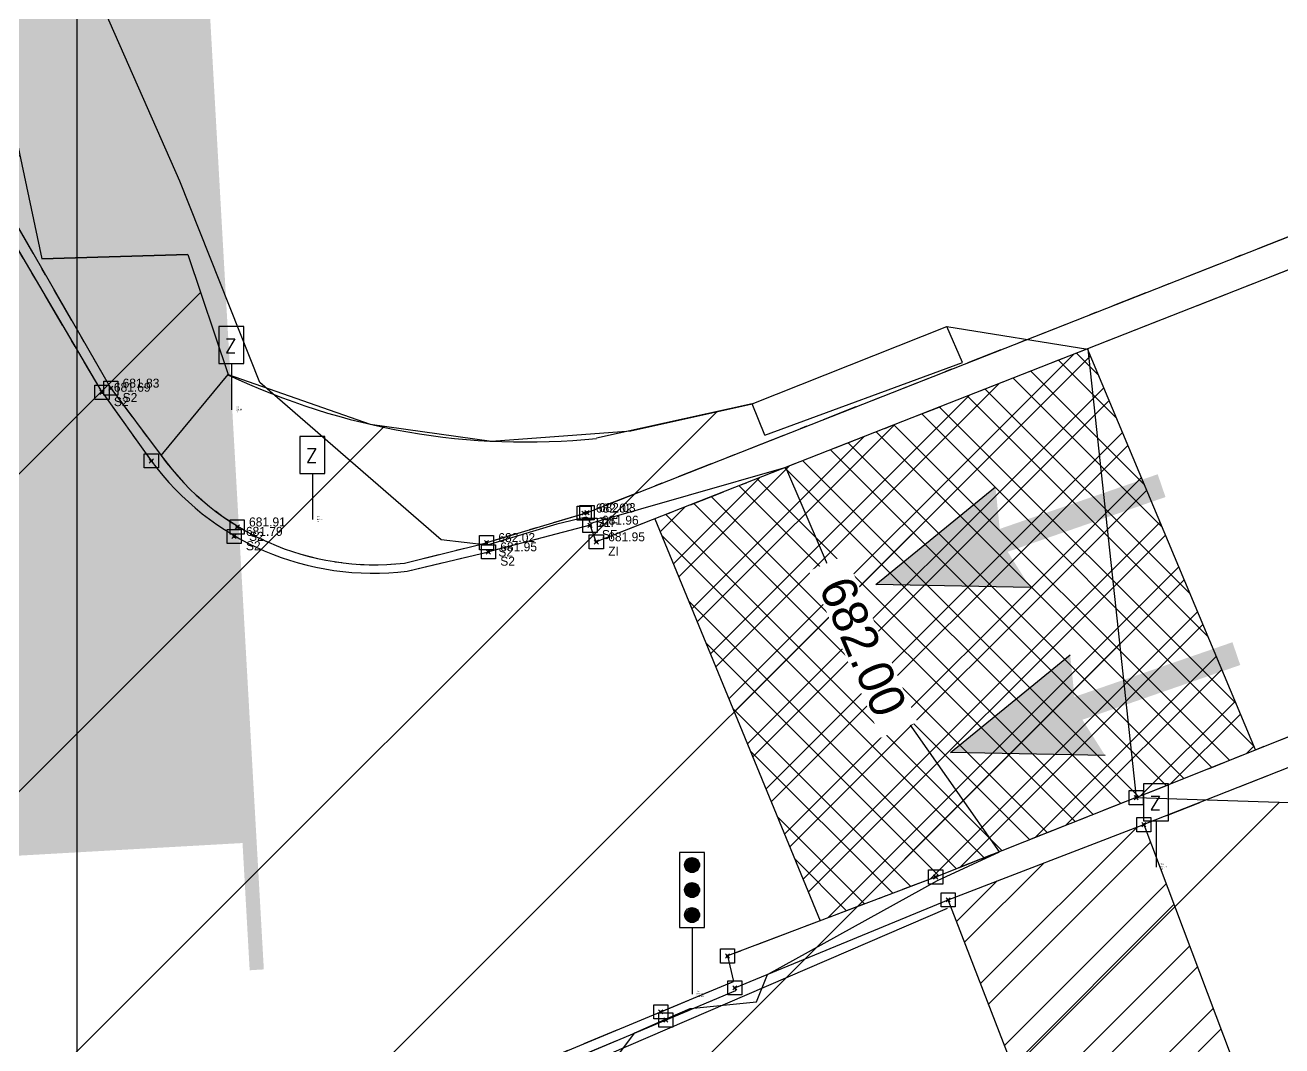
# Model space of a CAD drawing. Extents: x 350769 to 354978, y 6304672 to 6307963.
# Drawn here: x 352799.26 to 352817.02, y 6305533.47 to 6305547.89 of the extents above; entities that cross this region are included whole.
import ezdxf

# ---------------------------------------------------------------- set-up
doc = ezdxf.new("R2010")
doc.units = 0
doc.header["$PDMODE"] = 35
doc.header["$PDSIZE"] = 0.03
for name, pattern in [('4.0 - LO RECABARREN - DESNIVEL NUEVO$0$HIDDEN', [0.375, 0.25, -0.125]), ('CONTINUOS', [0]), ('DASHED', [19.05, 12.7, -6.35]), ('JPG_DASHDOT', [1, 0.5, -0.25, 0, -0.25])]:
    doc.linetypes.add(name, pattern=pattern)
doc.layers.get('0').update_dxf_attribs({"linetype": 'CONTINUOUS'})
for name, color, linetype in [('0-LEVANTAMIENTO 2020.SEP', 252, 'CONTINUOUS'), ('03_S2_Pav ext_Borde vereda', 7, 'CONTINUOUS'), ('1-coordenadas', 8, 'CONTINUOUS'), ('1-PAVIMENTO', 161, 'CONTINUOUS'), ('1-REJA', 252, 'FENCELINE1'), ('1-RESALTO', 252, 'CONTINUOUS'), ('1-SEÑALETICA', 2, 'CONTINUOUS'), ('1-SOLERA', 212, 'CONTINUOUS'), ('1-SOLERA_ZARPA', 222, 'CONTINUOUS'), ('1-VEREDA', 251, 'CONTINUOUS'), ('2-ACHURADO VEREDA', 252, 'CONTINUOUS'), ('C-TINN', 5, 'CONTINUOUS'), ('C-TOPO-MINR', 8, 'CONTINUOUS'), ('TOP-URB-SOLERAS', 2, 'JPG_DASHDOT'), ('V-NODE DIC 2005', 4, 'CONTINUOUS'), ('V-NODE-TEXT', 1, 'CONTINUOUS'), ('V-NODE-TEXT DIC 2005', 2, 'CONTINUOUS'), ('Z-CR', 253, 'CONTINUOUS'), ('Z-SEMAF', 253, 'CONTINUOUS'), ('Z-TEN', 253, 'CONTINUOUS'), ('Z-Z', 253, 'CONTINUOUS')]:
    doc.layers.add(name, color=color, linetype=linetype)
doc.layers.add('0_ASD_TOPOGRAFIA_ELEMENTOS', color=7, linetype='CONTINUOS', lineweight=5, true_color=0xbdbdbd)
doc.styles.add('ROMANS', font='romans.shx', dxfattribs={"width": 0.65})
doc.linetypes.add('FENCELINE1', pattern='A,6.35,-2.54,[133,ltypeshp.shx,S=2.54,R=0,X=-2.54,Y=0],-2.54,25.4', length=36.83)

# ---------------------------------------------------------------- blocks, each defined once
blk = doc.blocks.new('COORDENADAS')
at = {"layer": '1-coordenadas'}
blk.add_line((620, -900.625), (620, -0.625), dxfattribs=at)
blk = doc.blocks.new('A$C00085B3A')
at = {"layer": '1-SEÑALETICA'}
blk.add_hatch(color=256, dxfattribs=at).paths.add_polyline_path([(0.999, 1.408), (0.621, 1.281), (0.476, 2.848), (0.25, 2.828), (0.394, 1.26), (0, 1.316), (0.624, 0)])
for p, q in [((0.624, 0), (0, 1.316)), ((0.999, 1.408), (0.624, 0))]:
    blk.add_line(p, q, dxfattribs=at)
blk = doc.blocks.new('Z')
for p, q in [((0.81, 5.399), (-0.81, 5.399)), ((-0.81, 5.399), (-0.81, 3)), ((0.81, 3), (0.81, 5.399)), ((-0.81, 3), (0.81, 3)), ((0, 3), (0, 0))]:
    blk.add_line(p, q)
at = {"style": 'ROMANS'}
blk.add_text('Z', height=0.9, rotation=360, dxfattribs=at).set_placement((-0.437, 3.706))
blk = doc.blocks.new('*U751', base_point=(352802.178, 6305542.454))
at = {"layer": 'Z-Z', "linetype": 'ByBlock', "lineweight": -2, "xscale": 0.2179037244193388, "yscale": 0.2179037244193388, "zscale": 0.2179037244193388}
blk.add_blockref('Z', (352802.178, 6305542.454), dxfattribs=at)
at = {"layer": 'V-NODE-TEXT', "linetype": 'ByBlock', "char_height": 0.02}
for s, insert, attachment_point in [('704', (352802.243, 6305542.494), 4), ('681.98', (352802.243, 6305542.469), 1), ('°Z', (352802.243, 6305542.424), 4)]:
    blk.add_mtext(s, dxfattribs=dict(at, insert=insert, attachment_point=attachment_point))
blk = doc.blocks.new('*U752', base_point=(352803.321, 6305540.903))
at = {"layer": 'Z-Z', "linetype": 'ByBlock', "lineweight": -2, "xscale": 0.2179037244193388, "yscale": 0.2179037244193388, "zscale": 0.2179037244193388}
blk.add_blockref('Z', (352803.321, 6305540.903), dxfattribs=at)
at = {"layer": 'V-NODE-TEXT', "linetype": 'ByBlock', "char_height": 0.02}
for s, insert, attachment_point in [('705', (352803.386, 6305540.943), 4), ('681.97', (352803.386, 6305540.918), 1), ('°Z', (352803.386, 6305540.873), 4)]:
    blk.add_mtext(s, dxfattribs=dict(at, insert=insert, attachment_point=attachment_point))
blk = doc.blocks.new('*U753', base_point=(352815.24, 6305535.993))
at = {"layer": 'Z-Z', "linetype": 'ByBlock', "lineweight": -2, "xscale": 0.2179037244193388, "yscale": 0.2179037244193388, "zscale": 0.2179037244193388}
blk.add_blockref('Z', (352815.24, 6305535.993), dxfattribs=at)
at = {"layer": 'V-NODE-TEXT', "linetype": 'ByBlock', "char_height": 0.02}
for s, insert, attachment_point in [('706', (352815.305, 6305536.033), 4), ('682.21', (352815.305, 6305536.008), 1), ('°Z', (352815.305, 6305535.963), 4)]:
    blk.add_mtext(s, dxfattribs=dict(at, insert=insert, attachment_point=attachment_point))
blk = doc.blocks.new('SEMAF')
at = {"layer": 'Z-SEMAF'}
for p, q in [((-0.956, 10.838), (-0.956, 5.1)), ((0.956, 10.838), (-0.956, 10.838)), ((0.956, 5.1), (0.956, 10.838)), ((-0.572, 9.927), (-0.135, 10.439)), ((-0.566, 9.787), (0.005, 10.455)), ((-0.535, 9.675), (0.12, 10.442)), ((-0.507, 10.151), (-0.345, 10.339)), ((-0.489, 9.582), (0.219, 10.411)), ((-0.431, 9.503), (0.306, 10.366)), ((-0.362, 9.436), (0.383, 10.309)), ((-0.283, 9.382), (0.449, 10.239)), ((-0.192, 9.341), (0.504, 10.156)), ((-0.089, 9.314), (0.546, 10.058)), ((0.032, 9.308), (0.571, 9.94)), ((0.182, 9.337), (0.566, 9.787)), ((-0.572, 8.013), (-0.133, 8.527)), ((-0.566, 7.873), (0.006, 8.542)), ((-0.535, 7.761), (0.121, 8.53)), ((-0.509, 8.234), (-0.341, 8.43)), ((-0.489, 7.668), (0.22, 8.499)), ((-0.43, 7.589), (0.307, 8.453)), ((-0.361, 7.523), (0.384, 8.395)), ((-0.282, 7.469), (0.45, 8.325)), ((-0.191, 7.428), (0.504, 8.242)), ((-0.088, 7.402), (0.546, 8.144)), ((0.033, 7.396), (0.571, 8.026)), ((0.184, 7.425), (0.566, 7.872)), ((-0.572, 6.098), (-0.131, 6.615)), ((-0.565, 5.959), (0.008, 6.63)), ((-0.535, 5.848), (0.122, 6.617)), ((-0.511, 6.317), (-0.338, 6.52)), ((-0.488, 5.755), (0.221, 6.586)), ((-0.43, 5.676), (0.308, 6.54)), ((-0.361, 5.61), (0.384, 6.482)), ((-0.281, 5.556), (0.45, 6.412)), ((-0.19, 5.515), (0.505, 6.329)), ((-0.086, 5.489), (0.547, 6.23)), ((0.035, 5.484), (0.571, 6.112)), ((0.186, 5.513), (0.565, 5.958)), ((-0.956, 5.1), (0.956, 5.1)), ((0, 5.1), (0, 0))]:
    blk.add_line(p, q, dxfattribs=at)
for centre in [(0, 9.881), (0, 7.969), (0, 6.056)]:
    blk.add_circle(centre, 0.574, dxfattribs=at)
blk = doc.blocks.new('*U760', base_point=(352808.685, 6305534.197))
at = {"layer": 'Z-TEN', "linetype": 'ByBlock', "lineweight": -2, "xscale": 0.1845444059976916, "yscale": 0.1845444059976916, "zscale": 0.1845444059976916}
blk.add_blockref('SEMAF', (352808.685, 6305534.197), dxfattribs=at)
at = {"layer": 'V-NODE-TEXT', "linetype": 'ByBlock', "char_height": 0.02}
for s, insert, attachment_point in [('757', (352808.75, 6305534.237), 4), ('681.87', (352808.75, 6305534.212), 1), ('°SEMAF', (352808.75, 6305534.167), 4)]:
    blk.add_mtext(s, dxfattribs=dict(at, insert=insert, attachment_point=attachment_point))
blk = doc.blocks.new('*U1327')
at = {"color": 0, "linetype": 'ByBlock', "lineweight": -2, "transparency": 16777216}
blk.add_point((0, 0), dxfattribs=at)
blk = doc.blocks.new('*U2166', base_point=(352807.219, 6305540.939))
at = {"layer": 'V-NODE-TEXT DIC 2005', "linetype": 'ByBlock', "char_height": 0.127}
for s, insert, attachment_point in [('682.02', (352807.386, 6305541.01), 4), ('S1F', (352807.386, 6305540.871), 1)]:
    blk.add_mtext(s, dxfattribs=dict(at, insert=insert, attachment_point=attachment_point))
blk = doc.blocks.new('*U2167', base_point=(352807.219, 6305540.939))
at = {"layer": 'V-NODE-TEXT DIC 2005', "color": 2, "lineweight": -2}
blk.add_blockref('*U2166', (352807.219, 6305540.939), dxfattribs=at)
blk = doc.blocks.new('*U2164', base_point=(352802.275, 6305540.61))
at = {"layer": 'V-NODE-TEXT DIC 2005', "linetype": 'ByBlock', "char_height": 0.127}
for s, insert, attachment_point in [('681.79', (352802.442, 6305540.681), 4), ('S2', (352802.442, 6305540.542), 1)]:
    blk.add_mtext(s, dxfattribs=dict(at, insert=insert, attachment_point=attachment_point))
blk = doc.blocks.new('*U2165', base_point=(352802.275, 6305540.61))
at = {"layer": 'V-NODE-TEXT DIC 2005', "color": 2, "lineweight": -2}
blk.add_blockref('*U2164', (352802.275, 6305540.61), dxfattribs=at)
blk = doc.blocks.new('*U2162', base_point=(352802.319, 6305540.743))
at = {"layer": 'V-NODE-TEXT DIC 2005', "linetype": 'ByBlock', "char_height": 0.127}
for s, insert, attachment_point in [('681.91', (352802.486, 6305540.814), 4), ('S2', (352802.486, 6305540.675), 1)]:
    blk.add_mtext(s, dxfattribs=dict(at, insert=insert, attachment_point=attachment_point))
blk = doc.blocks.new('*U2163', base_point=(352802.319, 6305540.743))
at = {"layer": 'V-NODE-TEXT DIC 2005', "color": 2, "lineweight": -2}
blk.add_blockref('*U2162', (352802.319, 6305540.743), dxfattribs=at)
blk = doc.blocks.new('*U2160', base_point=(352805.868, 6305540.392))
at = {"layer": 'V-NODE-TEXT DIC 2005', "linetype": 'ByBlock', "char_height": 0.127}
for s, insert, attachment_point in [('681.95', (352806.035, 6305540.463), 4), ('S2', (352806.035, 6305540.324), 1)]:
    blk.add_mtext(s, dxfattribs=dict(at, insert=insert, attachment_point=attachment_point))
blk = doc.blocks.new('*U2161', base_point=(352805.868, 6305540.392))
at = {"layer": 'V-NODE-TEXT DIC 2005', "color": 2, "lineweight": -2}
blk.add_blockref('*U2160', (352805.868, 6305540.392), dxfattribs=at)
blk = doc.blocks.new('*U2158', base_point=(352805.841, 6305540.522))
at = {"layer": 'V-NODE-TEXT DIC 2005', "linetype": 'ByBlock', "char_height": 0.127}
for s, insert, attachment_point in [('682.02', (352806.008, 6305540.593), 4), ('S2', (352806.008, 6305540.454), 1)]:
    blk.add_mtext(s, dxfattribs=dict(at, insert=insert, attachment_point=attachment_point))
blk = doc.blocks.new('*U2159', base_point=(352805.841, 6305540.522))
at = {"layer": 'V-NODE-TEXT DIC 2005', "color": 2, "lineweight": -2}
blk.add_blockref('*U2158', (352805.841, 6305540.522), dxfattribs=at)
blk = doc.blocks.new('*U2156', base_point=(352800.409, 6305542.647))
at = {"layer": 'V-NODE-TEXT DIC 2005', "linetype": 'ByBlock', "char_height": 0.127}
for s, insert, attachment_point in [('681.69', (352800.576, 6305542.718), 4), ('S2', (352800.576, 6305542.579), 1)]:
    blk.add_mtext(s, dxfattribs=dict(at, insert=insert, attachment_point=attachment_point))
blk = doc.blocks.new('*U2157', base_point=(352800.409, 6305542.647))
at = {"layer": 'V-NODE-TEXT DIC 2005', "color": 2, "lineweight": -2}
blk.add_blockref('*U2156', (352800.409, 6305542.647), dxfattribs=at)
blk = doc.blocks.new('*U2150', base_point=(352800.533, 6305542.705))
at = {"layer": 'V-NODE-TEXT DIC 2005', "linetype": 'ByBlock', "char_height": 0.127}
for s, insert, attachment_point in [('681.83', (352800.7, 6305542.776), 4), ('S2', (352800.7, 6305542.637), 1)]:
    blk.add_mtext(s, dxfattribs=dict(at, insert=insert, attachment_point=attachment_point))
blk = doc.blocks.new('*U2151', base_point=(352800.533, 6305542.705))
at = {"layer": 'V-NODE-TEXT DIC 2005', "color": 2, "lineweight": -2}
blk.add_blockref('*U2150', (352800.533, 6305542.705), dxfattribs=at)
blk = doc.blocks.new('*U2144', base_point=(352807.304, 6305540.768))
at = {"layer": 'V-NODE-TEXT DIC 2005', "linetype": 'ByBlock', "char_height": 0.127}
for s, insert, attachment_point in [('681.96', (352807.471, 6305540.839), 4), ('SF', (352807.471, 6305540.7), 1)]:
    blk.add_mtext(s, dxfattribs=dict(at, insert=insert, attachment_point=attachment_point))
blk = doc.blocks.new('*U2145', base_point=(352807.304, 6305540.768))
at = {"layer": 'V-NODE-TEXT DIC 2005', "color": 2, "lineweight": -2}
blk.add_blockref('*U2144', (352807.304, 6305540.768), dxfattribs=at)
blk = doc.blocks.new('*U1796', base_point=(352807.393, 6305540.533))
at = {"layer": 'V-NODE-TEXT DIC 2005', "linetype": 'ByBlock', "char_height": 0.127}
for s, insert, attachment_point in [('681.95', (352807.56, 6305540.604), 4), ('ZI', (352807.56, 6305540.465), 1)]:
    blk.add_mtext(s, dxfattribs=dict(at, insert=insert, attachment_point=attachment_point))
blk = doc.blocks.new('*U1797', base_point=(352807.393, 6305540.533))
at = {"layer": 'V-NODE-TEXT DIC 2005', "color": 2, "lineweight": -2}
blk.add_blockref('*U1796', (352807.393, 6305540.533), dxfattribs=at)
blk = doc.blocks.new('*U1794', base_point=(352807.261, 6305540.946))
at = {"layer": 'V-NODE-TEXT DIC 2005', "linetype": 'ByBlock', "char_height": 0.127}
for s, insert, attachment_point in [('682.03', (352807.428, 6305541.017), 4), ('ZI', (352807.428, 6305540.878), 1)]:
    blk.add_mtext(s, dxfattribs=dict(at, insert=insert, attachment_point=attachment_point))
blk = doc.blocks.new('*U1795', base_point=(352807.261, 6305540.946))
at = {"layer": 'V-NODE-TEXT DIC 2005', "color": 2, "lineweight": -2}
blk.add_blockref('*U1794', (352807.261, 6305540.946), dxfattribs=at)
blk = doc.blocks.new('*U5030', base_point=(352802.178, 6305542.454))
at = {"layer": 'Z-Z', "linetype": 'ByBlock', "lineweight": -2, "xscale": 0.2179037244193388, "yscale": 0.2179037244193388, "zscale": 0.2179037244193388}
blk.add_blockref('Z', (352802.178, 6305542.454), dxfattribs=at)
at = {"layer": 'V-NODE-TEXT', "linetype": 'ByBlock', "char_height": 0.02}
for s, insert, attachment_point in [('704', (352802.243, 6305542.494), 4), ('681.98', (352802.243, 6305542.469), 1), ('°Z', (352802.243, 6305542.424), 4)]:
    blk.add_mtext(s, dxfattribs=dict(at, insert=insert, attachment_point=attachment_point))
blk = doc.blocks.new('*U5031', base_point=(352803.321, 6305540.903))
at = {"layer": 'Z-Z', "linetype": 'ByBlock', "lineweight": -2, "xscale": 0.2179037244193388, "yscale": 0.2179037244193388, "zscale": 0.2179037244193388}
blk.add_blockref('Z', (352803.321, 6305540.903), dxfattribs=at)
at = {"layer": 'V-NODE-TEXT', "linetype": 'ByBlock', "char_height": 0.02}
for s, insert, attachment_point in [('705', (352803.386, 6305540.943), 4), ('681.97', (352803.386, 6305540.918), 1), ('°Z', (352803.386, 6305540.873), 4)]:
    blk.add_mtext(s, dxfattribs=dict(at, insert=insert, attachment_point=attachment_point))
blk = doc.blocks.new('*U5032', base_point=(352815.24, 6305535.993))
at = {"layer": 'Z-Z', "linetype": 'ByBlock', "lineweight": -2, "xscale": 0.2179037244193388, "yscale": 0.2179037244193388, "zscale": 0.2179037244193388}
blk.add_blockref('Z', (352815.24, 6305535.993), dxfattribs=at)
at = {"layer": 'V-NODE-TEXT', "linetype": 'ByBlock', "char_height": 0.02}
for s, insert, attachment_point in [('706', (352815.305, 6305536.033), 4), ('682.21', (352815.305, 6305536.008), 1), ('°Z', (352815.305, 6305535.963), 4)]:
    blk.add_mtext(s, dxfattribs=dict(at, insert=insert, attachment_point=attachment_point))
blk = doc.blocks.new('*U5039', base_point=(352808.685, 6305534.197))
at = {"layer": 'Z-TEN', "linetype": 'ByBlock', "lineweight": -2, "xscale": 0.1845444059976916, "yscale": 0.1845444059976916, "zscale": 0.1845444059976916}
blk.add_blockref('SEMAF', (352808.685, 6305534.197), dxfattribs=at)
at = {"layer": 'V-NODE-TEXT', "linetype": 'ByBlock', "char_height": 0.02}
for s, insert, attachment_point in [('757', (352808.75, 6305534.237), 4), ('681.87', (352808.75, 6305534.212), 1), ('°SEMAF', (352808.75, 6305534.167), 4)]:
    blk.add_mtext(s, dxfattribs=dict(at, insert=insert, attachment_point=attachment_point))
blk = doc.blocks.new('TOPOGRAFIA')
at = {"layer": '1-RESALTO', "true_color": 0xbdbdbd}
h = blk.add_hatch(dxfattribs=at)
h.set_pattern_fill('ANSI37', color=9, scale=0.2)
h.set_pattern_definition([(45, (38000, -3000), (-0.449012806053, 0.449012806053), []), (135, (38000, -3000), (-0.449012806053, -0.449012806053), [])])
h.paths.add_polyline_path([(390808.16, 6302540.913), (390810.495, 6302535.233), (390812.126, 6302535.852), (390814.959, 6302536.974), (390816.643, 6302537.649), (390814.273, 6302543.317)])
at = {"layer": '1-coordenadas', "color": 9, "linetype": '4.0 - LO RECABARREN - DESNIVEL NUEVO$0$HIDDEN', "lineweight": 0, "ltscale": 50, "true_color": 0xbdbdbd}
blk.add_line((390800, 6302300), (390800, 6303200), dxfattribs=at)
at = {"layer": '1-PAVIMENTO', "color": 9, "true_color": 0xbdbdbd}
for p, q in [((390824.478, 6302547.329), (390807.332, 6302540.588)), ((390800.349, 6302542.702), (390798.072, 6302546.58)), ((390800.349, 6302542.702), (390801.045, 6302541.733)), ((390814.959, 6302536.974), (390825.891, 6302541.353)), ((390807.244, 6302540.823), (390805.808, 6302540.447)), ((390807.332, 6302540.588), (390807.244, 6302540.823)), ((390804.662, 6302540.176), (390805.808, 6302540.447)), ((390814.959, 6302536.974), (390812.126, 6302535.852)), ((390812.126, 6302535.852), (390809.186, 6302534.736)), ((390809.186, 6302534.736), (390809.269, 6302534.373)), ((390804.115, 6302532.233), (390809.269, 6302534.373))]:
    blk.add_line(p, q, dxfattribs=at)
blk.add_arc((390804.178, 6302544.031), 3.885, 216.2553, 277.1454, dxfattribs=at)
at = {"layer": '1-REJA', "color": 9, "true_color": 0xbdbdbd, "flags": 128}
blk.add_lwpolyline([(390812.287, 6302535.405), (390803.829, 6302531.759, 0.201642), (390804.067, 6302529.124), (390805.808, 6302525.629), (390807.362, 6302524.362)], format="xyb", dxfattribs=at)
at = {"layer": '1-RESALTO', "color": 9, "true_color": 0xbdbdbd, "flags": 128}
for points in [[(390816.643, 6302537.649), (390814.273, 6302543.317)], [(390808.16, 6302540.913), (390810.495, 6302535.233)]]:
    blk.add_lwpolyline(points, dxfattribs=at)
at = {"layer": '1-SOLERA', "color": 9, "true_color": 0xbdbdbd}
for p, q in [((390800.473, 6302542.76), (390801.185, 6302541.808)), ((390826.082, 6302540.945), (390815.067, 6302536.592)), ((390804.624, 6302540.289), (390805.781, 6302540.577)), ((390804.118, 6302532.069), (390809.305, 6302534.248)), ((390809.289, 6302534.285), (390809.305, 6302534.248))]:
    blk.add_line(p, q, dxfattribs=at)
at = {"layer": '1-SOLERA', "color": 9, "true_color": 0xbdbdbd, "flags": 128}
for points in [[(390800.473, 6302542.76), (390798.211, 6302546.687)], [(390807.201, 6302541.001), (390805.781, 6302540.577)]]:
    blk.add_lwpolyline(points, dxfattribs=at)
at = {"layer": '1-SOLERA', "color": 9, "true_color": 0xbdbdbd}
blk.add_arc((390804.203, 6302543.987), 3.722, 215.8268, 276.4943, dxfattribs=at)
at = {"layer": '1-SOLERA_ZARPA', "color": 9, "true_color": 0xbdbdbd}
for p, q in [((390812.303, 6302535.529), (390815.067, 6302536.592)), ((390809.289, 6302534.285), (390812.303, 6302535.529))]:
    blk.add_line(p, q, dxfattribs=at)
at = {"layer": '1-SOLERA_ZARPA', "color": 9, "true_color": 0xbdbdbd, "flags": 128}
blk.add_lwpolyline([(390824.308, 6302547.732), (390807.201, 6302541.001)], dxfattribs=at)
at = {"layer": '1-VEREDA', "color": 9, "true_color": 0xbdbdbd}
blk.add_line((390801.562, 6302544.648), (390799.497, 6302544.587), dxfattribs=at)
at = {"layer": '1-VEREDA', "color": 9, "true_color": 0xbdbdbd, "flags": 128}
for points in [[(390812.507, 6302543.122), (390812.285, 6302543.63)], [(390809.713, 6302542.098), (390812.507, 6302543.122)], [(390801.185, 6302541.808), (390802.129, 6302542.952)], [(390809.533, 6302542.539), (390807.337, 6302542.052)], [(390809.713, 6302542.098), (390809.533, 6302542.539)], [(390808.495, 6302525.371), (390806.713, 6302528.501), (390813.947, 6302531.279), (390812.303, 6302535.529), (390815.067, 6302536.592), (390816.64, 6302532.422), (390827.184, 6302536.576), (390827.897, 6302534.683), (390817.418, 6302530.74), (390810.188, 6302527.874), (390810.17, 6302525.651)]]:
    blk.add_lwpolyline(points, dxfattribs=at)
at = {"layer": '1-VEREDA', "color": 9, "true_color": 0xbdbdbd}
blk.add_arc((390806.334, 6302551.77), 9.77, 244.504, 275.8877, dxfattribs=at)
at = {"layer": 'C-TINN', "color": 9, "linetype": 'Continuous', "lineweight": -3, "true_color": 0xbdbdbd}
for points, elevation in [([(390800.373, 6302542.661), (390800.373, 6302542.861), (390800.573, 6302542.861), (390800.573, 6302542.661), (390800.373, 6302542.661)], 681.83), ([(390800.249, 6302542.602), (390800.249, 6302542.802), (390800.449, 6302542.802), (390800.449, 6302542.602), (390800.249, 6302542.602)], 681.69), ([(390800.945, 6302541.633), (390800.945, 6302541.833), (390801.145, 6302541.833), (390801.145, 6302541.633), (390800.945, 6302541.633)], 681.71), ([(390807.06, 6302540.894), (390807.06, 6302541.094), (390807.26, 6302541.094), (390807.26, 6302540.894), (390807.06, 6302540.894)], 682.02), ([(390807.101, 6302540.901), (390807.101, 6302541.101), (390807.301, 6302541.101), (390807.301, 6302540.901), (390807.101, 6302540.901)], 682.03), ([(390802.159, 6302540.699), (390802.159, 6302540.899), (390802.359, 6302540.899), (390802.359, 6302540.699), (390802.159, 6302540.699)], 681.91), ([(390807.144, 6302540.723), (390807.144, 6302540.923), (390807.344, 6302540.923), (390807.344, 6302540.723), (390807.144, 6302540.723)], 681.96), ([(390802.115, 6302540.565), (390802.115, 6302540.765), (390802.315, 6302540.765), (390802.315, 6302540.565), (390802.115, 6302540.565)], 681.79), ([(390807.232, 6302540.488), (390807.232, 6302540.688), (390807.432, 6302540.688), (390807.432, 6302540.488), (390807.232, 6302540.488)], 681.95), ([(390805.681, 6302540.477), (390805.681, 6302540.677), (390805.881, 6302540.677), (390805.881, 6302540.477), (390805.681, 6302540.477)], 682.02), ([(390805.708, 6302540.347), (390805.708, 6302540.547), (390805.908, 6302540.547), (390805.908, 6302540.347), (390805.708, 6302540.347)], 681.95), ([(390814.859, 6302536.874), (390814.859, 6302537.074), (390815.059, 6302537.074), (390815.059, 6302536.874), (390814.859, 6302536.874)], 682.047), ([(390814.967, 6302536.492), (390814.967, 6302536.692), (390815.167, 6302536.692), (390815.167, 6302536.492), (390814.967, 6302536.492)], 682.176), ([(390812.026, 6302535.752), (390812.026, 6302535.952), (390812.226, 6302535.952), (390812.226, 6302535.752), (390812.026, 6302535.752)], 681.978), ([(390812.203, 6302535.429), (390812.203, 6302535.629), (390812.403, 6302535.629), (390812.403, 6302535.429), (390812.203, 6302535.429)], 682.121), ([(390809.086, 6302534.636), (390809.086, 6302534.836), (390809.286, 6302534.836), (390809.286, 6302534.636), (390809.086, 6302534.636)], 681.884), ([(390809.189, 6302534.185), (390809.189, 6302534.385), (390809.389, 6302534.385), (390809.389, 6302534.185), (390809.189, 6302534.185)], 681.978), ([(390808.143, 6302533.847), (390808.143, 6302534.047), (390808.343, 6302534.047), (390808.343, 6302533.847), (390808.143, 6302533.847)], 681.861), ([(390808.215, 6302533.732), (390808.215, 6302533.932), (390808.415, 6302533.932), (390808.415, 6302533.732), (390808.215, 6302533.732)], 682.012)]:
    blk.add_lwpolyline(points, dxfattribs=dict(at, elevation=elevation))
for p in [(390800.349, 6302542.702, 681.69), (390800.473, 6302542.761, 681.83), (390801.045, 6302541.733, 681.71), (390807.16, 6302540.994, 682.02), (390807.201, 6302541.001, 682.03), (390802.259, 6302540.799, 681.91), (390807.244, 6302540.823, 681.96), (390802.215, 6302540.665, 681.79), (390805.781, 6302540.577, 682.02), (390807.332, 6302540.588, 681.95), (390805.808, 6302540.447, 681.95), (390814.959, 6302536.974, 682.047), (390815.067, 6302536.592, 682.176), (390812.126, 6302535.852, 681.978), (390812.303, 6302535.529, 682.121), (390809.186, 6302534.736, 681.884), (390809.289, 6302534.285, 681.978), (390808.243, 6302533.947, 681.861), (390808.315, 6302533.832, 682.012)]:
    blk.add_point(p, dxfattribs=at)
at = {"layer": 'C-TOPO-MINR', "color": 9, "linetype": 'Continuous', "lineweight": -3, "true_color": 0xbdbdbd, "elevation": 682}
blk.add_lwpolyline([(390805.379, 6302530.335), (390807.877, 6302533.648), (390808.122, 6302533.758), (390808.309, 6302533.841), (390808.659, 6302533.992), (390809.597, 6302534.086), (390809.753, 6302534.476), (390812.153, 6302535.802), (390813.029, 6302536.21), (390811.263, 6302538.725), (390810.011, 6302541.641), (390807.25, 6302540.846), (390807.219, 6302540.925), (390807.188, 6302540.937), (390806.773, 6302540.837), (390805.788, 6302540.54), (390805.14, 6302540.618), (390802.58, 6302542.84), (390801.448, 6302545.685), (390800.007, 6302548.961)], dxfattribs=at)
at = {"layer": 'V-NODE DIC 2005', "color": 9, "lineweight": -2, "true_color": 0xbdbdbd, "rotation": 359.9963883938062}
for p in [(390800.349, 6302542.702), (390800.473, 6302542.76), (390807.159, 6302540.994), (390807.201, 6302541.001), (390802.259, 6302540.798), (390807.244, 6302540.823), (390802.215, 6302540.665), (390805.781, 6302540.577), (390807.333, 6302540.588), (390805.808, 6302540.447)]:
    blk.add_blockref('*U1327', p, dxfattribs=at)
at = {"layer": 'V-NODE-TEXT DIC 2005', "color": 9, "lineweight": -2, "true_color": 0xbdbdbd, "rotation": 359.9963883938062}
for name, p in [('*U2157', (390800.349, 6302542.702)), ('*U2151', (390800.473, 6302542.76)), ('*U2167', (390807.159, 6302540.994)), ('*U1795', (390807.201, 6302541.001)), ('*U2163', (390802.259, 6302540.798)), ('*U2145', (390807.244, 6302540.823)), ('*U2165', (390802.215, 6302540.665)), ('*U2159', (390805.781, 6302540.577)), ('*U1797', (390807.333, 6302540.588)), ('*U2161', (390805.808, 6302540.447))]:
    blk.add_blockref(name, p, dxfattribs=at)
at = {"layer": 'Z-CR', "color": 9, "true_color": 0xbdbdbd, "xscale": 1.500000000401604, "yscale": 1.500000000401604, "zscale": 1.500000000401604, "rotation": 283.8457899064657}
for p in [(390811.055, 6302540.893), (390812.111, 6302538.519)]:
    blk.add_blockref('A$C00085B3A', p, dxfattribs=at)
at = {"layer": 'Z-SEMAF', "color": 9, "true_color": 0xbdbdbd}
blk.add_blockref('*U5039', (390808.685, 6302534.197), dxfattribs=at)
at = {"layer": 'Z-Z', "color": 9, "true_color": 0xbdbdbd}
for name, p in [('*U5030', (390802.178, 6302542.454)), ('*U5031', (390803.321, 6302540.903)), ('*U5032', (390815.24, 6302535.993))]:
    blk.add_blockref(name, p, dxfattribs=at)
at = {"layer": 'C-TOPO-MINR', "color": 9, "linetype": 'Continuous', "lineweight": -3, "true_color": 0xbdbdbd, "insert": (390811.099, 6302539.108, 682), "char_height": 0.5, "width": 2.50095, "attachment_point": 5, "rotation": 293.2405, "bg_fill": 3, "box_fill_scale": 1.0635, "bg_fill_color": 256, "bg_fill_true_color": 13158600, "bg_fill_transparency": 0}
blk.add_mtext('682.00', dxfattribs=at)

msp = doc.modelspace()

# ---------------------------------------------------------------- hatches: boundary and pattern name
at = {"layer": '0-LEVANTAMIENTO 2020.SEP'}
h = msp.add_hatch(dxfattribs=at)
h.set_pattern_fill('ANSI31', color=256)
h.paths.add_polyline_path([(352786.854, 6305570.328), (352789.559, 6305568.782), (352796.229, 6305563.036), (352796.394, 6305559.215), (352799.497, 6305544.587), (352801.562, 6305544.648), (352802.129, 6305542.952), (352804.138, 6305542.251), (352805.852, 6305542.013), (352807.818, 6305542.159), (352809.533, 6305542.539), (352812.285, 6305543.63), (352814.276, 6305543.31), (352814.959, 6305536.974), (352827.184, 6305536.576), (352863.395, 6305535.87), (352863.73, 6305535.71), (352863.65, 6305535.385), (352849.705, 6305519.489), (352837.089, 6305514.089), (352826.678, 6305509.881), (352813.927, 6305505.338), (352798.327, 6305503.46), (352783.05, 6305513.452), (352782.929, 6305513.515), (352778.101, 6305521.91), (352778.034, 6305522.055), (352777.821, 6305529.65), (352778.4, 6305538.745), (352778.623, 6305562.211)])
at = {"layer": '03_S2_Pav ext_Borde vereda'}
h = msp.add_hatch(dxfattribs=at)
h.set_pattern_fill('DOTS', color=256, scale=0.2)
h.set_pattern_definition([(0, (0, 0), (0.079375, 0.15875), [0, -0.15875])])
edge = h.paths.add_edge_path()
edge.add_arc((352748.807, 6305741.269), 0.6, 191.9515, 355.6455, ccw=False)
edge.add_arc((352792.166, 6305750.447), 44.919, 191.6658, 191.9515, ccw=False)
edge.add_line((352748.174, 6305741.364), (352741.238, 6305741.435))
edge.add_arc((352792.166, 6305750.447), 51.719, 188.0126, 190.0351, ccw=False)
edge.add_line((352740.951, 6305743.238), (352740.749, 6305743.24))
edge.add_arc((352792.166, 6305750.447), 51.919, 187.9792, 192.0603)
edge.add_arc((352692.496, 6305729.152), 50, 5.6038, 12.0603, ccw=False)
edge.add_arc((352885.486, 6305749.065), 144.016, 185.9908, 195.05624)
edge.add_arc((352743.517, 6305710.875), 3, -16.8305, 15.0562, ccw=False)
edge.add_line((352746.389, 6305710.007), (352745.329, 6305706.502))
edge.add_arc((352748.2, 6305705.634), 3, 163.1695, 198.1695)
edge.add_line((352745.35, 6305704.698), (352746.83, 6305700.188))
edge.add_arc((353217.983, 6305866.064), 499.5, 199.39537, 202.53487)
edge.add_line((352756.622, 6305674.633), (352763.639, 6305654.529))
edge.add_line((352763.639, 6305654.529), (352766.426, 6305646.435))
edge.add_arc((352769.263, 6305647.412), 3, 199.0021, 234.0031)
edge.add_line((352767.5, 6305644.985), (352769.962, 6305643.197))
edge.add_arc((352768.198, 6305640.77), 3, 17.9764, 54.0015, ccw=False)
edge.add_arc((351870.786, 6305349.592), 946.469, 17.70596, 17.976359, ccw=False)
edge.add_arc((357774.17, 6306970.411), 5176.321, 194.922513, 195.061819)
edge.add_arc((352345.674, 6305526.266), 441.256, 9.34098, 12.96792, ccw=False)
edge.add_line((352781.079, 6305597.886), (352781.449, 6305594.732))
edge.add_line((352781.449, 6305594.732), (352781.712, 6305591.66))
edge.add_line((352781.712, 6305591.66), (352781.839, 6305588.604))
edge.add_line((352781.839, 6305588.604), (352781.836, 6305585.625))
edge.add_line((352781.836, 6305585.625), (352781.765, 6305582.656))
edge.add_line((352781.765, 6305582.656), (352781.694, 6305579.728))
edge.add_line((352781.694, 6305579.728), (352781.692, 6305576.786))
edge.add_line((352781.692, 6305576.786), (352781.816, 6305573.824))
edge.add_line((352781.816, 6305573.824), (352782.133, 6305570.857))
edge.add_line((352782.133, 6305570.857), (352782.422, 6305567.893))
edge.add_arc((352351.016, 6305527.324), 433.31, 3.22552, 5.37215, ccw=False)
edge.add_line((352783.639, 6305551.705), (352784.663, 6305533.533))
edge.add_line((352784.663, 6305533.533), (352784.863, 6305533.544))
edge.add_line((352784.863, 6305533.544), (352784.761, 6305535.341))
edge.add_line((352784.761, 6305535.341), (352791.052, 6305535.696))
edge.add_line((352791.052, 6305535.696), (352790.129, 6305552.071))
edge.add_arc((352351.167, 6305527.339), 439.658, 3.2247, 6.06057)
edge.add_arc((352790.357, 6305573.969), 2, 6.0606, 186.0606, ccw=False)
edge.add_arc((352351.162, 6305527.338), 443.663, 3.21745, 6.06057, ccw=False)
edge.add_line((352794.126, 6305552.239), (352795.045, 6305535.921))
edge.add_line((352795.045, 6305535.921), (352802.334, 6305536.332))
edge.add_line((352802.334, 6305536.332), (352802.435, 6305534.534))
edge.add_line((352802.435, 6305534.534), (352802.635, 6305534.546))
edge.add_line((352802.635, 6305534.546), (352801.614, 6305552.661))
edge.add_arc((352351.183, 6305527.34), 451.142, 3.21751, 7.53958)
edge.add_line((352798.425, 6305586.535), (352797.901, 6305589.489))
edge.add_line((352797.901, 6305589.489), (352797.337, 6305592.434))
edge.add_line((352797.337, 6305592.434), (352796.696, 6305595.358))
edge.add_line((352796.696, 6305595.358), (352795.983, 6305598.257))
edge.add_line((352795.983, 6305598.257), (352795.231, 6305601.141))
edge.add_line((352795.231, 6305601.141), (352794.478, 6305604.033))
edge.add_line((352794.478, 6305604.033), (352793.76, 6305606.951))
edge.add_line((352793.76, 6305606.951), (352793.112, 6305609.908))
edge.add_line((352793.112, 6305609.908), (352792.539, 6305612.89))
edge.add_line((352792.539, 6305612.89), (352792.032, 6305615.833))
edge.add_arc((352349.379, 6305527.058), 451.467, 11.34037, 13.00836)
edge.add_arc((357774.17, 6306970.411), 5162.321, 194.999983, 195.064624, ccw=False)
edge.add_arc((357774.17, 6306970.411), 5162.321, 194.918755, 194.999983, ccw=False)
edge.add_arc((351870.786, 6305349.592), 960.469, 17.685582, 18.028446)
edge.add_line((352784.099, 6305646.847), (352779.713, 6305660.065))
edge.add_line((352779.713, 6305660.065), (352778.245, 6305664.271))
edge.add_arc((352781.077, 6305665.26), 3, 164.2427, 199.242, ccw=False)
edge.add_line((352778.19, 6305666.074), (352779.097, 6305669.287))
edge.add_arc((352776.209, 6305670.102), 3, 344.2427, 379.2412)
edge.add_line((352779.042, 6305671.091), (352775.313, 6305681.773))
edge.add_arc((353217.983, 6305866.064), 479.5, 199.39537, 202.60286, ccw=False)
edge.add_arc((352886.447, 6305749.311), 128.007, 193.01673, 199.38233, ccw=False)
edge.add_line((352761.729, 6305720.48), (352761.207, 6305722.929))
edge.add_arc((352758.273, 6305722.303), 3, 12.0434, 47.0434)
edge.add_line((352760.317, 6305724.499), (352758.056, 6305726.605))
edge.add_arc((352760.094, 6305728.805), 3, 189.0153, 227.1838, ccw=False)
edge.add_arc((352890.905, 6305749.734), 135.474, 186.61724, 189.08835, ccw=False)
edge.add_arc((352776.2, 6305736.427), 20, 179.05, 186.6144, ccw=False)
edge.add_arc((352822.484, 6305735.659), 66.291, 173.57381, 179.05002, ccw=False)
edge.add_line((352756.61, 6305743.079), (352756.409, 6305743.081))
edge.add_arc((352822.484, 6305735.659), 66.491, 173.59144, 175.14861)
edge.add_line((352756.232, 6305741.282), (352749.412, 6305741.352))
edge.add_arc((352781.038, 6305739.581), 31.675, 176.7951, 177.0268)
at = {"layer": '1-RESALTO'}
h = msp.add_hatch(dxfattribs=at)
h.set_pattern_fill('ANSI37', color=256, scale=0.2)
h.set_pattern_definition([(45, (0, 0), (-0.449012806053, 0.449012806053), []), (135, (0, 0), (-0.449012806053, -0.449012806053), [])])
h.paths.add_polyline_path([(352808.16, 6305540.913), (352810.495, 6305535.233), (352812.126, 6305535.852), (352814.959, 6305536.974), (352816.643, 6305537.649), (352814.273, 6305543.317)])
at = {"layer": '2-ACHURADO VEREDA'}
h = msp.add_hatch(dxfattribs=at)
h.set_pattern_fill('ANSI32', color=256, scale=0.09)
h.paths.add_polyline_path([(352816.64, 6305532.422), (352815.067, 6305536.592), (352812.303, 6305535.529), (352813.947, 6305531.279), (352806.713, 6305528.501), (352808.495, 6305525.371), (352808.495, 6305523.769, 0.019354), (352808.895, 6305523.687, 0.111335), (352811.135, 6305524.075), (352811.597, 6305524.239), (352810.17, 6305525.651), (352810.188, 6305527.874), (352817.418, 6305530.74), (352827.897, 6305534.683), (352827.184, 6305536.576)])

# ---------------------------------------------------------------- linework, layer by layer
at = {"layer": '0-LEVANTAMIENTO 2020.SEP', "flags": 128}
msp.add_lwpolyline([(352796.394, 6305559.215), (352799.497, 6305544.587), (352801.562, 6305544.648), (352802.129, 6305542.952), (352804.138, 6305542.251), (352805.852, 6305542.013), (352807.818, 6305542.159), (352809.533, 6305542.539), (352812.285, 6305543.63), (352814.276, 6305543.31), (352814.959, 6305536.974), (352827.184, 6305536.576), (352863.395, 6305535.87), (352863.73, 6305535.71), (352863.65, 6305535.385), (352849.705, 6305519.489), (352837.089, 6305514.089), (352826.678, 6305509.881), (352813.927, 6305505.338), (352798.327, 6305503.46)], dxfattribs=at)
at = {"layer": '1-PAVIMENTO'}
msp.add_arc((352804.178, 6305544.031), 3.885, 216.2553, 277.1454, dxfattribs=at)
at = {"layer": '1-REJA', "ltscale": 0.2, "flags": 128}
msp.add_lwpolyline([(352812.287, 6305535.405), (352803.829, 6305531.759, 0.201642), (352804.067, 6305529.124), (352805.808, 6305525.629), (352807.362, 6305524.362)], format="xyb", dxfattribs=at)
at = {"layer": '1-RESALTO', "flags": 128}
for points in [[(352816.643, 6305537.649), (352814.273, 6305543.317)], [(352808.16, 6305540.913), (352810.495, 6305535.233)]]:
    msp.add_lwpolyline(points, dxfattribs=at)
at = {"layer": '1-SOLERA_ZARPA'}
for p, q in [((352812.303, 6305535.529), (352815.067, 6305536.592)), ((352809.289, 6305534.285), (352812.303, 6305535.529))]:
    msp.add_line(p, q, dxfattribs=at)
at = {"layer": '1-VEREDA'}
msp.add_line((352801.562, 6305544.648), (352799.497, 6305544.587), dxfattribs=at)
at = {"layer": '1-VEREDA', "flags": 128}
for points in [[(352812.507, 6305543.122), (352812.285, 6305543.63)], [(352809.713, 6305542.098), (352812.507, 6305543.122)], [(352801.185, 6305541.808), (352802.129, 6305542.952)], [(352809.533, 6305542.539), (352807.337, 6305542.052)], [(352809.713, 6305542.098), (352809.533, 6305542.539)], [(352808.495, 6305525.371), (352806.713, 6305528.501), (352813.947, 6305531.279), (352812.303, 6305535.529), (352815.067, 6305536.592), (352816.64, 6305532.422), (352827.184, 6305536.576), (352827.897, 6305534.683), (352817.418, 6305530.74), (352810.188, 6305527.874), (352810.17, 6305525.651)]]:
    msp.add_lwpolyline(points, dxfattribs=at)
at = {"layer": '1-VEREDA'}
msp.add_arc((352806.334, 6305551.77), 9.77, 244.504, 275.8877, dxfattribs=at)
at = {"layer": 'TOP-URB-SOLERAS'}
for p, q in [((352824.478, 6305547.329), (352807.332, 6305540.588)), ((352800.349, 6305542.702), (352798.072, 6305546.58)), ((352800.349, 6305542.702), (352801.045, 6305541.733)), ((352800.473, 6305542.76), (352801.185, 6305541.808)), ((352814.959, 6305536.974), (352825.891, 6305541.353)), ((352826.082, 6305540.945), (352815.067, 6305536.592)), ((352807.244, 6305540.823), (352805.808, 6305540.447)), ((352807.332, 6305540.588), (352807.244, 6305540.823)), ((352804.624, 6305540.289), (352805.781, 6305540.577)), ((352804.662, 6305540.176), (352805.808, 6305540.447)), ((352814.959, 6305536.974), (352812.126, 6305535.852)), ((352812.126, 6305535.852), (352809.186, 6305534.736)), ((352809.186, 6305534.736), (352809.269, 6305534.373)), ((352804.115, 6305532.233), (352809.269, 6305534.373)), ((352804.118, 6305532.069), (352809.305, 6305534.248)), ((352809.289, 6305534.285), (352809.305, 6305534.248))]:
    msp.add_line(p, q, dxfattribs=at)
at = {"layer": 'TOP-URB-SOLERAS', "flags": 128}
for points in [[(352824.308, 6305547.732), (352807.201, 6305541.001)], [(352800.473, 6305542.76), (352798.211, 6305546.687)], [(352807.201, 6305541.001), (352805.781, 6305540.577)]]:
    msp.add_lwpolyline(points, dxfattribs=at)
at = {"layer": 'TOP-URB-SOLERAS'}
msp.add_arc((352804.203, 6305543.987), 3.722, 215.8268, 276.4943, dxfattribs=at)

# ---------------------------------------------------------------- block references
at = {"color": 252, "linetype": 'DASHED'}
msp.add_blockref('COORDENADAS', (352180, 6306200.625), dxfattribs=at)
at = {"layer": 'Z-CR', "xscale": 1.500000000401604, "yscale": 1.500000000401604, "zscale": 1.500000000401604, "rotation": 283.8457899064657}
for p in [(352811.055, 6305540.893), (352812.111, 6305538.519)]:
    msp.add_blockref('A$C00085B3A', p, dxfattribs=at)
at = {"layer": 'Z-SEMAF'}
msp.add_blockref('*U760', (352808.685, 6305534.197), dxfattribs=at)
at = {"layer": 'Z-Z'}
for name, p in [('*U751', (352802.178, 6305542.454)), ('*U752', (352803.321, 6305540.903)), ('*U753', (352815.24, 6305535.993))]:
    msp.add_blockref(name, p, dxfattribs=at)

# ---------------------------------------------------------------- next in the draw order: block references
at = {"layer": '0_ASD_TOPOGRAFIA_ELEMENTOS', "color": 30, "true_color": 0xf26507}
msp.add_blockref('TOPOGRAFIA', (-38000, 3000), dxfattribs=at)

doc.saveas('drawing.dxf')
